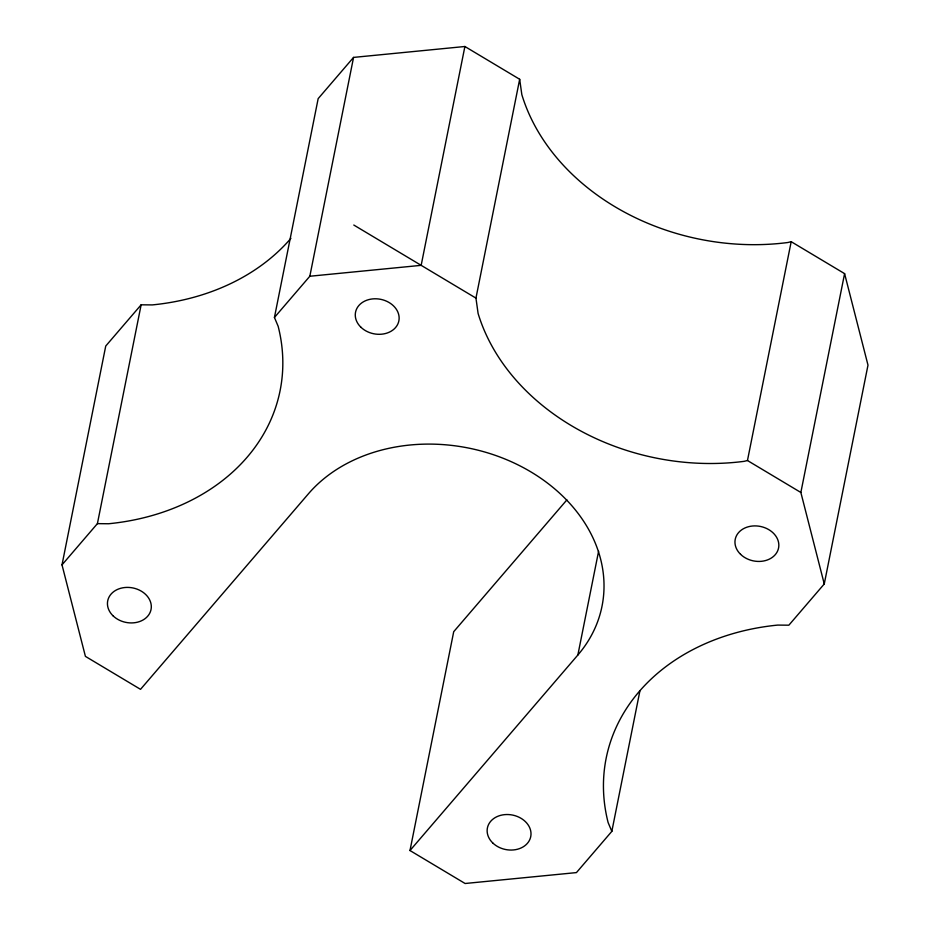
<?xml version="1.0" encoding="UTF-8"?>
<svg xmlns="http://www.w3.org/2000/svg" width="930" height="930" viewBox="0 0 930 930"><rect width="100%" height="100%" fill="white"/><g stroke="black" fill="none" stroke-linecap="round" stroke-linejoin="round"><path stroke-width="1.4" d="M639.945 690.688L611.835 831.362L576.437 872.596L465.105 883.5L409.991 850.532L577.867 655.011A162.041 128.898 11.3 0 0 531.077 472.01A162.041 128.898 11.3 0 0 308.4 493.818L140.523 689.339L85.409 656.371L62.008 564.87L105.741 346.03L141.139 304.808L152.288 304.912A220.956 175.77 11.3 0 0 290.892 238.359M62.008 564.87L97.406 523.637L141.139 304.808M97.406 523.637L108.566 523.753A220.956 175.77 11.3 0 0 278.14 326.256L274.431 317.467L318.165 98.638L353.563 57.404L464.895 46.5L519.672 79.271L521.835 94.628A220.956 175.77 11.3 0 0 787.861 242.509L791.186 241.684L844.591 273.629L867.992 365.13L824.259 583.97L788.861 625.192L777.713 625.088A220.956 175.77 11.3 0 0 608.127 822.585L611.835 831.362M274.431 317.467L309.829 276.245L353.563 57.404M464.895 46.5L421.162 265.341L309.829 276.245M824.259 583.97L800.858 492.47L747.464 460.524L744.128 461.338A220.956 175.77 11.3 0 1 478.101 313.468L475.951 298.112L519.672 79.271M409.991 850.532L453.712 631.691L566.893 499.887M577.867 655.011L598.595 551.281M747.464 460.524L791.186 241.684M800.858 492.47L844.591 273.629M353.795 225.037L475.951 298.112M360.863 327.186A22.099 17.577 11.3 0 0 398.052 323.547A22.099 17.577 11.3 0 0 372.686 298.902A22.099 17.577 11.3 0 0 360.863 327.186M740.559 554.315A22.099 17.577 11.3 0 0 777.747 550.676A22.099 17.577 11.3 0 0 752.382 526.02A22.099 17.577 11.3 0 0 740.559 554.315M113.041 615.811A22.099 17.577 11.3 0 0 150.23 612.161A22.099 17.577 11.3 0 0 124.864 587.516A22.099 17.577 11.3 0 0 113.041 615.811M492.737 842.94A22.099 17.577 11.3 0 0 529.926 839.29A22.099 17.577 11.3 0 0 504.56 814.645A22.099 17.577 11.3 0 0 492.737 842.94"/></g></svg>
